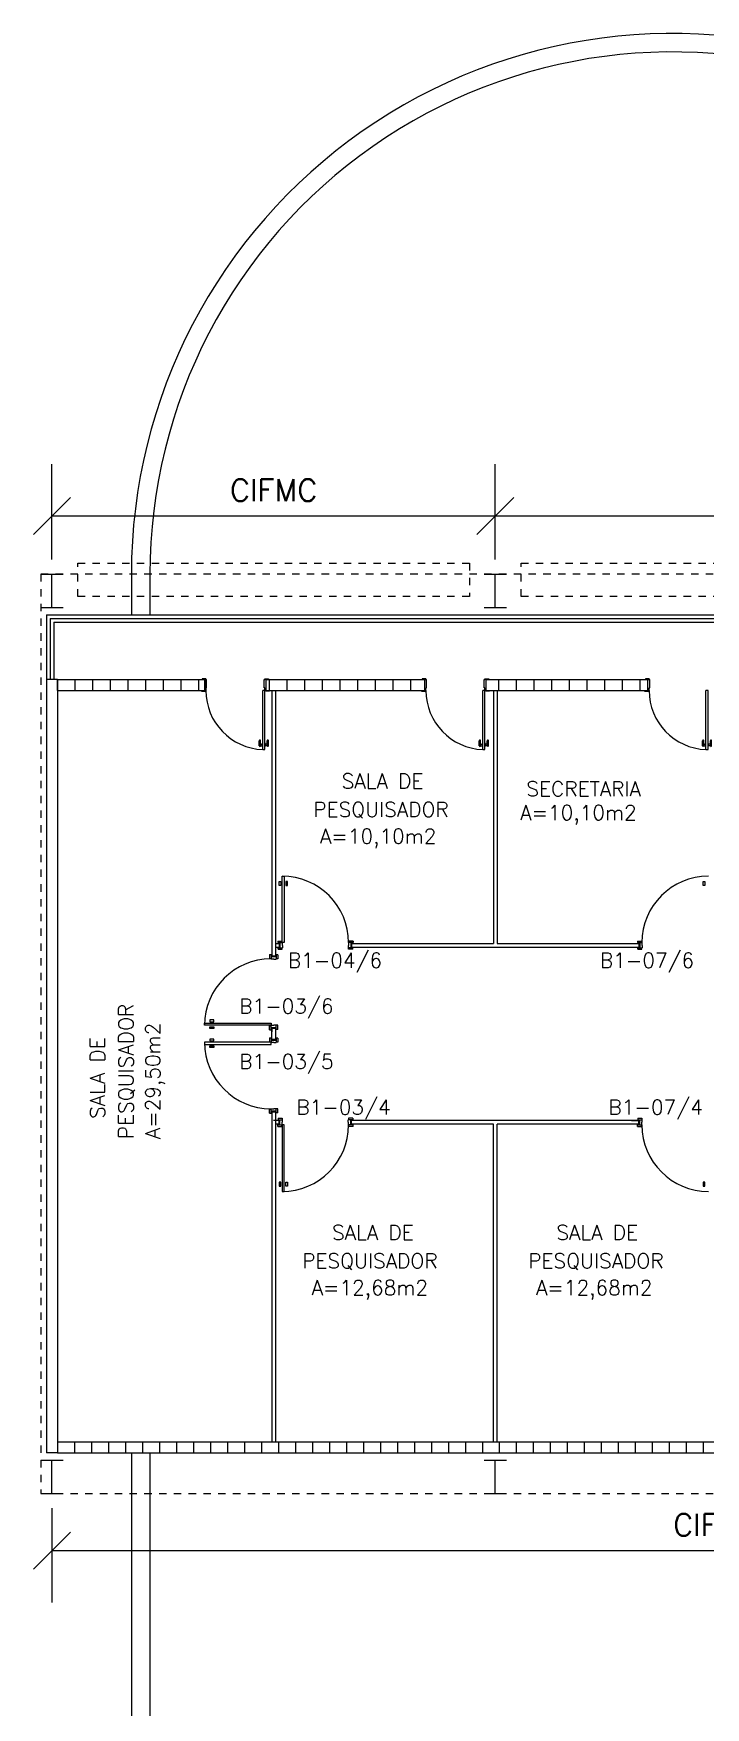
# Model space of a CAD drawing. Extents: x -34.7 to 45.3, y 55.4 to 100.8.
# Drawn here: x -33.16 to -24.07, y 78.12 to 100.8 of the extents above; entities that cross this region are included whole.
import ezdxf

# ---------------------------------------------------------------- set-up
doc = ezdxf.new("R2010")
doc.units = 0
doc.header["$LTSCALE"] = 0.01
doc.header["$MEASUREMENT"] = 0
doc.header["$PDMODE"] = 34
doc.linetypes.add('DASHED', pattern=[0.75, 0.5, -0.25])
doc.linetypes.add('HIDDEN', pattern=[0.375, 0.25, -0.125])
doc.layers.get('0').update_dxf_attribs({"linetype": 'CONTINUOUS'})
doc.layers.get('Defpoints').update_dxf_attribs({"linetype": 'CONTINUOUS'})
for name, color, linetype in [('1', 1, 'CONTINUOUS'), ('2', 2, 'CONTINUOUS'), ('3', 2, 'CONTINUOUS'), ('6', 2, 'CONTINUOUS'), ('ALV', 2, 'CONTINUOUS'), ('AREA', 2, 'CONTINUOUS'), ('ENDEREÇO_NOVO', 2, 'CONTINUOUS'), ('MACANETA', 2, 'CONTINUOUS'), ('MARCO', 2, 'CONTINUOUS'), ('PORTA', 2, 'CONTINUOUS'), ('PROJ', 1, 'HIDDEN'), ('TEXTO', 2, 'CONTINUOUS'), ('TEXTO-CENTRO-CUSTO', 2, 'CONTINUOUS')]:
    doc.layers.add(name, color=color, linetype=linetype)
doc.styles.add('UNB-100', font='simplex.shx', dxfattribs={"height": 0.2})
doc.styles.add('UNB1-100', font='simplex.shx', dxfattribs={"height": 0.3})
doc.dimstyles.new('1-600', dxfattribs={"dimtxt": 0.3, "dimasz": 0.5, "dimexe": 0.7, "dimexo": 0.2, "dimgap": 0.2, "dimtad": 1, "dimdec": 0, "dimzin": 4, "dimdsep": 46, "dimlunit": 6, "dimtxsty": 'UNB1-100', "dimblk": 'OBLIQUE', "dimcen": 0, "dimclrd": 2, "dimclre": 2, "dimclrt": 2, "dimadec": 0, "dimazin": 0, "dimtfac": 1, "dimtdec": 0, "dimtmove": 2, "dimatfit": 3, "dimldrblk": 'NONE', "dimfxl": 0, "dimtolj": 1, "dimtzin": 0, "dimarcsym": 0})

# ---------------------------------------------------------------- blocks, each defined once
blk = doc.blocks.new('PILAR')
at = {"layer": 'ALV'}
for p, q in [((-0.15, 0.225), (0.15, 0.225)), ((0, 0.225), (0, -0.225)), ((-0.15, -0.225), (0.15, -0.225))]:
    blk.add_line(p, q, dxfattribs=at)
blk = doc.blocks.new('MACANETA')
at = {"layer": 'MACANETA'}
for p, q in [((-0.077, 0.052), (-0.077, 0.12)), ((-0.059, 0.052), (-0.059, 0.12)), ((-0.059, 0.075), (-0.036, 0.075)), ((-0.059, 0.052), (-0.036, 0.052)), ((-0.036, 0.044), (-0.036, 0.084)), ((-0.036, 0.084), (-0.03, 0.084)), ((-0.036, 0.044), (-0.03, 0.044)), ((0.006, 0.084), (0, 0.084)), ((0.006, 0.044), (0, 0.044)), ((0.006, 0.044), (0.006, 0.084)), ((0.029, 0.075), (0.006, 0.075)), ((0.029, 0.052), (0.006, 0.052)), ((0.029, 0.052), (0.029, 0.12)), ((0.047, 0.052), (0.047, 0.12))]:
    blk.add_line(p, q, dxfattribs=at)
for centre, start, end in [((-0.068, 0.12), 90, 180), ((-0.068, 0.052), 180, 270), ((-0.068, 0.12), 0, 90), ((-0.068, 0.052), 270, 0), ((0.038, 0.12), 90, 180), ((0.038, 0.052), 180, 270), ((0.038, 0.12), 0, 90), ((0.038, 0.052), 270, 0)]:
    blk.add_arc(centre, 0.00874, start, end, dxfattribs=at)
blk = doc.blocks.new('DOOR-80')
at = {"layer": 'PORTA'}
for p, q in [((-0.045, -0.8), (-0.045, 0)), ((-0.015, 0), (-0.045, 0)), ((-0.015, -0.8), (-0.015, 0)), ((-0.045, -0.8), (-0.015, -0.8))]:
    blk.add_line(p, q, dxfattribs=at)
at = {"layer": 'PORTA', "color": 1}
blk.add_arc((-0.015, 0), 0.8, 180, 267.8509, dxfattribs=at)
at = {"layer": 'PORTA'}
blk.add_blockref('MACANETA', (-0.015, -0.8), dxfattribs=at)
blk = doc.blocks.new('_Oblique')
at = {"color": 0, "linetype": 'ByBlock', "lineweight": -2}
blk.add_line((-0.5, -0.5), (0.5, 0.5), dxfattribs=at)
blk = doc.blocks.new('*D13')
at = {"layer": 'Defpoints', "color": 0}
for p in [(-26.915, 94.262), (-32.915, 93.473), (-26.915, 93.473)]:
    blk.add_point(p, dxfattribs=at)
at = {"layer": 'TEXTO-CENTRO-CUSTO', "color": 2, "lineweight": -2}
for p, q in [((-32.915, 93.673), (-32.915, 94.962)), ((-26.915, 93.673), (-26.915, 94.962)), ((-32.915, 94.262), (-26.915, 94.262))]:
    blk.add_line(p, q, dxfattribs=at)
at = {"layer": 'TEXTO-CENTRO-CUSTO', "color": 2, "lineweight": -2, "xscale": 0.5, "yscale": 0.5, "zscale": 0.5, "rotation": 180}
blk.add_blockref('_Oblique', (-32.915, 94.262), dxfattribs=at)
at = {"layer": 'TEXTO-CENTRO-CUSTO', "color": 2, "lineweight": -2, "xscale": 0.5, "yscale": 0.5, "zscale": 0.5}
blk.add_blockref('_Oblique', (-26.915, 94.262), dxfattribs=at)
at = {"layer": 'TEXTO-CENTRO-CUSTO', "color": 2, "insert": (-29.915, 94.612), "char_height": 0.3, "attachment_point": 5, "style": 'UNB1-100'}
blk.add_mtext('\\A1;CIFMC', dxfattribs=at)
blk = doc.blocks.new('_NONE')
at = {"color": 0, "linetype": 'ByBlock'}
blk.add_circle((0, 0), 0.25, dxfattribs=at)
blk = doc.blocks.new('*D16')
at = {"layer": 'AREA', "color": 2, "lineweight": -2}
for p, q in [((-26.915, 93.673), (-26.915, 94.962)), ((-14.915, 93.673), (-14.915, 94.962)), ((-26.915, 94.262), (-14.915, 94.262))]:
    blk.add_line(p, q, dxfattribs=at)
at = {"layer": 'Defpoints', "color": 0}
for p in [(-14.915, 94.262), (-26.915, 93.473), (-14.915, 93.473)]:
    blk.add_point(p, dxfattribs=at)
at = {"layer": 'AREA', "color": 2, "lineweight": -2, "xscale": 0.5, "yscale": 0.5, "zscale": 0.5, "rotation": 180}
blk.add_blockref('_Oblique', (-26.915, 94.262), dxfattribs=at)
at = {"layer": 'AREA', "color": 2, "lineweight": -2, "xscale": 0.5, "yscale": 0.5, "zscale": 0.5}
blk.add_blockref('_Oblique', (-14.915, 94.262), dxfattribs=at)
at = {"layer": 'AREA', "color": 2, "insert": (-20.915, 94.612), "char_height": 0.3, "attachment_point": 5, "style": 'UNB1-100'}
blk.add_mtext('\\A1;CIORD', dxfattribs=at)
blk = doc.blocks.new('*D22')
at = {"layer": 'AREA', "color": 2, "lineweight": -2}
for p, q in [((-32.915, 80.823), (-32.915, 79.546)), ((-14.915, 80.823), (-14.915, 79.546)), ((-14.915, 80.246), (-32.915, 80.246))]:
    blk.add_line(p, q, dxfattribs=at)
at = {"layer": 'Defpoints', "color": 0}
for p in [(-32.915, 81.023), (-14.915, 81.023), (-32.915, 80.246)]:
    blk.add_point(p, dxfattribs=at)
at = {"layer": 'AREA', "color": 2, "lineweight": -2, "xscale": 0.5, "yscale": 0.5, "zscale": 0.5, "rotation": 180}
blk.add_blockref('_Oblique', (-32.915, 80.246), dxfattribs=at)
at = {"layer": 'AREA', "color": 2, "lineweight": -2, "xscale": 0.5, "yscale": 0.5, "zscale": 0.5}
blk.add_blockref('_Oblique', (-14.915, 80.246), dxfattribs=at)
at = {"layer": 'AREA', "color": 2, "insert": (-23.915, 80.596), "char_height": 0.3, "attachment_point": 5, "style": 'UNB1-100'}
blk.add_mtext('\\A1;CIFMC', dxfattribs=at)

msp = doc.modelspace()

# ---------------------------------------------------------------- linework, layer by layer
at = {"layer": '1'}
for p, q in [((-31.84, 93.473), (-31.84, 92.923)), ((-31.59, 93.473), (-31.59, 92.923)), ((-31.84, 81.573), (-31.84, 68.923)), ((-31.59, 81.573), (-31.59, 68.923))]:
    msp.add_line(p, q, dxfattribs=at)
for radius in [7.325, 7.075]:
    msp.add_arc((-24.515, 93.473), radius, 70, 180, dxfattribs=at)
at = {"layer": '2'}
for p, q in [((-32.99, 92.923), (-20.89, 92.923)), ((-32.99, 92.923), (-32.99, 92.048)), ((-32.94, 92.873), (-32.94, 92.048)), ((-32.94, 92.873), (-20.94, 92.873)), ((-32.89, 92.823), (-32.89, 92.048)), ((-32.89, 92.823), (-20.89, 92.823))]:
    msp.add_line(p, q, dxfattribs=at)
at = {"layer": '3'}
for p, q in [((-32.84, 92.048), (-30.847, 92.048)), ((-32.84, 91.898), (-32.84, 92.048)), ((-32.84, 91.898), (-30.847, 91.898)), ((-32.601, 91.898), (-32.601, 92.048)), ((-32.362, 91.898), (-32.362, 92.048)), ((-32.123, 91.898), (-32.123, 92.048)), ((-31.884, 91.898), (-31.884, 92.048)), ((-31.645, 91.898), (-31.645, 92.048)), ((-31.406, 91.898), (-31.406, 92.048)), ((-31.167, 91.898), (-31.167, 92.048)), ((-30.928, 91.898), (-30.928, 92.048)), ((-30.847, 91.898), (-30.847, 92.048)), ((-30.826, 91.898), (-30.826, 92.048)), ((-30.017, 91.898), (-30.017, 92.048)), ((-30.017, 92.048), (-27.869, 92.048)), ((-30.017, 91.898), (-27.869, 91.898)), ((-29.972, 91.898), (-29.972, 92.048)), ((-29.94, 91.898), (-29.94, 88.303)), ((-29.89, 91.898), (-29.89, 88.303)), ((-29.733, 91.898), (-29.733, 92.048)), ((-29.494, 91.898), (-29.494, 92.048)), ((-29.255, 91.898), (-29.255, 92.048)), ((-29.016, 91.898), (-29.016, 92.048)), ((-28.777, 91.898), (-28.777, 92.048)), ((-28.538, 91.898), (-28.538, 92.048)), ((-28.299, 91.898), (-28.299, 92.048)), ((-28.06, 91.898), (-28.06, 92.048)), ((-27.869, 91.898), (-27.869, 92.048)), ((-27.039, 91.898), (-27.039, 92.048)), ((-27.039, 92.048), (-26.939, 92.048)), ((-27.039, 92.048), (-24.848, 92.048)), ((-27.039, 91.898), (-26.939, 91.898)), ((-27.039, 91.898), (-24.848, 91.898)), ((-26.94, 91.898), (-26.94, 88.473)), ((-26.89, 91.898), (-26.89, 88.473)), ((-26.865, 91.898), (-26.865, 92.048)), ((-26.626, 91.898), (-26.626, 92.048)), ((-26.387, 91.898), (-26.387, 92.048)), ((-26.148, 91.898), (-26.148, 92.048)), ((-25.909, 91.898), (-25.909, 92.048)), ((-25.67, 91.898), (-25.67, 92.048)), ((-25.431, 91.898), (-25.431, 92.048)), ((-25.192, 91.898), (-25.192, 92.048)), ((-24.953, 91.898), (-24.953, 92.048)), ((-24.848, 91.898), (-24.848, 92.048)), ((-29.8, 88.483), (-29.8, 89.383)), ((-29.8, 89.383), (-29.77, 89.383)), ((-29.77, 89.383), (-29.77, 88.483)), ((-29.842, 89.258), (-29.842, 89.313)), ((-29.842, 89.313), (-29.819, 89.313)), ((-29.819, 89.258), (-29.842, 89.258)), ((-29.819, 89.313), (-29.819, 89.258)), ((-29.751, 89.313), (-29.751, 89.258)), ((-29.728, 89.313), (-29.751, 89.313)), ((-29.751, 89.258), (-29.728, 89.258)), ((-29.728, 89.258), (-29.728, 89.313)), ((-24.102, 89.313), (-24.079, 89.313)), ((-24.102, 89.258), (-24.102, 89.313)), ((-24.079, 89.258), (-24.102, 89.258)), ((-24.079, 89.313), (-24.079, 89.258)), ((-29.89, 88.473), (-29.84, 88.473)), ((-29.86, 88.503), (-29.805, 88.503)), ((-29.86, 88.503), (-29.86, 88.483)), ((-29.86, 88.483), (-29.8, 88.483)), ((-29.84, 88.473), (-29.84, 88.423)), ((-29.83, 88.483), (-29.83, 88.413)), ((-29.805, 88.503), (-29.805, 88.483)), ((-29.77, 88.483), (-29.8, 88.483)), ((-29.8, 88.483), (-29.8, 88.443)), ((-29.8, 88.443), (-29.795, 88.443)), ((-29.795, 88.443), (-29.795, 88.413)), ((-28.9, 88.443), (-28.905, 88.443)), ((-28.905, 88.443), (-28.905, 88.413)), ((-28.9, 88.483), (-28.9, 88.443)), ((-28.84, 88.483), (-28.9, 88.483)), ((-28.895, 88.503), (-28.895, 88.483)), ((-28.84, 88.503), (-28.895, 88.503)), ((-28.87, 88.483), (-28.87, 88.413)), ((-28.86, 88.473), (-26.94, 88.473)), ((-28.86, 88.473), (-28.86, 88.423)), ((-28.84, 88.503), (-28.84, 88.483)), ((-26.89, 88.473), (-24.97, 88.473)), ((-24.99, 88.503), (-24.935, 88.503)), ((-24.99, 88.503), (-24.99, 88.483)), ((-24.99, 88.483), (-24.93, 88.483)), ((-24.97, 88.473), (-24.97, 88.423)), ((-24.96, 88.483), (-24.96, 88.413)), ((-24.935, 88.503), (-24.935, 88.483)), ((-24.93, 88.483), (-24.93, 88.443)), ((-24.93, 88.443), (-24.925, 88.443)), ((-24.925, 88.443), (-24.925, 88.413)), ((-29.97, 88.323), (-29.97, 88.268)), ((-29.97, 88.323), (-29.95, 88.323)), ((-29.97, 88.268), (-29.95, 88.268)), ((-29.95, 88.323), (-29.95, 88.263)), ((-29.95, 88.293), (-29.88, 88.293)), ((-29.95, 88.263), (-29.91, 88.263)), ((-29.94, 88.303), (-29.89, 88.303)), ((-29.91, 88.263), (-29.91, 88.258)), ((-29.91, 88.258), (-29.88, 88.258)), ((-29.89, 88.423), (-29.84, 88.423)), ((-29.89, 88.423), (-29.84, 88.423)), ((-29.88, 88.318), (-29.88, 88.258)), ((-29.86, 88.318), (-29.88, 88.318)), ((-29.88, 88.318), (-29.88, 88.258)), ((-29.86, 88.263), (-29.88, 88.263)), ((-29.86, 88.318), (-29.86, 88.263)), ((-29.855, 88.413), (-29.795, 88.413)), ((-29.855, 88.393), (-29.855, 88.413)), ((-29.855, 88.393), (-29.8, 88.393)), ((-29.8, 88.393), (-29.8, 88.413)), ((-28.845, 88.413), (-28.905, 88.413)), ((-28.845, 88.413), (-28.905, 88.413)), ((-28.9, 88.393), (-28.9, 88.413)), ((-28.845, 88.393), (-28.9, 88.393)), ((-28.86, 88.423), (-24.97, 88.423)), ((-28.845, 88.393), (-28.845, 88.413)), ((-24.985, 88.413), (-24.925, 88.413)), ((-24.985, 88.393), (-24.985, 88.413)), ((-24.985, 88.413), (-24.925, 88.413)), ((-24.985, 88.393), (-24.93, 88.393)), ((-24.93, 88.393), (-24.93, 88.413)), ((-30.85, 87.393), (-29.95, 87.393)), ((-30.85, 87.363), (-30.85, 87.393)), ((-29.95, 87.363), (-30.85, 87.363)), ((-30.78, 87.435), (-30.78, 87.412)), ((-30.725, 87.435), (-30.78, 87.435)), ((-30.78, 87.412), (-30.725, 87.412)), ((-30.78, 87.321), (-30.78, 87.344)), ((-30.78, 87.344), (-30.725, 87.344)), ((-30.725, 87.321), (-30.78, 87.321)), ((-30.725, 87.412), (-30.725, 87.435)), ((-30.725, 87.344), (-30.725, 87.321)), ((-29.97, 87.358), (-29.95, 87.358)), ((-29.97, 87.303), (-29.97, 87.358)), ((-29.97, 87.303), (-29.95, 87.303)), ((-29.95, 87.393), (-29.95, 87.363)), ((-29.95, 87.363), (-29.91, 87.363)), ((-29.95, 87.303), (-29.95, 87.363)), ((-29.95, 87.333), (-29.88, 87.333)), ((-29.94, 87.173), (-29.94, 87.323)), ((-29.94, 87.323), (-29.89, 87.323)), ((-29.94, 87.323), (-29.94, 87.273)), ((-29.94, 87.323), (-29.94, 87.273)), ((-29.91, 87.368), (-29.88, 87.368)), ((-29.91, 87.363), (-29.91, 87.368)), ((-29.89, 87.323), (-29.89, 87.173)), ((-29.88, 87.308), (-29.88, 87.368)), ((-29.86, 87.363), (-29.88, 87.363)), ((-29.86, 87.308), (-29.88, 87.308)), ((-29.86, 87.308), (-29.86, 87.363)), ((-30.85, 87.133), (-30.85, 87.103)), ((-29.95, 87.133), (-30.85, 87.133)), ((-30.85, 87.103), (-29.95, 87.103)), ((-30.725, 87.175), (-30.78, 87.175)), ((-30.78, 87.175), (-30.78, 87.152)), ((-30.78, 87.152), (-30.725, 87.152)), ((-30.78, 87.084), (-30.725, 87.084)), ((-30.78, 87.061), (-30.78, 87.084)), ((-30.725, 87.152), (-30.725, 87.175)), ((-30.725, 87.084), (-30.725, 87.061)), ((-29.97, 87.193), (-29.97, 87.138)), ((-29.97, 87.193), (-29.95, 87.193)), ((-29.97, 87.138), (-29.95, 87.138)), ((-29.95, 87.193), (-29.95, 87.133)), ((-29.95, 87.163), (-29.88, 87.163)), ((-29.95, 87.103), (-29.95, 87.133)), ((-29.95, 87.133), (-29.91, 87.133)), ((-29.94, 87.173), (-29.89, 87.173)), ((-29.91, 87.133), (-29.91, 87.128)), ((-29.91, 87.128), (-29.88, 87.128)), ((-29.88, 87.188), (-29.88, 87.128)), ((-29.86, 87.188), (-29.88, 87.188)), ((-29.86, 87.133), (-29.88, 87.133)), ((-29.86, 87.188), (-29.86, 87.133)), ((-30.725, 87.061), (-30.78, 87.061)), ((-29.97, 86.228), (-29.95, 86.228)), ((-29.97, 86.173), (-29.97, 86.228)), ((-29.97, 86.173), (-29.95, 86.173)), ((-29.95, 86.233), (-29.91, 86.233)), ((-29.95, 86.173), (-29.95, 86.233)), ((-29.95, 86.203), (-29.88, 86.203)), ((-29.94, 86.193), (-29.89, 86.193)), ((-29.94, 86.193), (-29.94, 81.723)), ((-29.91, 86.233), (-29.91, 86.238)), ((-29.91, 86.238), (-29.88, 86.238)), ((-29.89, 86.193), (-29.89, 81.723)), ((-29.88, 86.178), (-29.88, 86.238)), ((-29.88, 86.178), (-29.88, 86.238)), ((-29.86, 86.233), (-29.88, 86.233)), ((-29.86, 86.178), (-29.88, 86.178)), ((-29.86, 86.178), (-29.86, 86.233)), ((-29.84, 86.073), (-29.915, 86.073)), ((-29.84, 86.023), (-29.89, 86.023)), ((-29.86, 85.993), (-29.86, 86.013)), ((-29.86, 86.013), (-29.8, 86.013)), ((-29.86, 85.993), (-29.805, 85.993)), ((-29.855, 86.103), (-29.855, 86.083)), ((-29.855, 86.103), (-29.8, 86.103)), ((-29.855, 86.083), (-29.795, 86.083)), ((-29.84, 86.023), (-29.84, 86.073)), ((-29.83, 86.013), (-29.83, 86.083)), ((-29.805, 85.993), (-29.805, 86.013)), ((-29.8, 86.103), (-29.8, 86.083)), ((-29.8, 86.013), (-29.8, 86.053)), ((-29.8, 86.053), (-29.795, 86.053)), ((-29.8, 86.013), (-29.8, 85.113)), ((-29.77, 86.013), (-29.8, 86.013)), ((-29.795, 86.053), (-29.795, 86.083)), ((-29.77, 85.113), (-29.77, 86.013)), ((-28.845, 86.083), (-28.905, 86.083)), ((-28.905, 86.053), (-28.905, 86.083)), ((-28.845, 86.083), (-28.905, 86.083)), ((-28.9, 86.053), (-28.905, 86.053)), ((-28.845, 86.103), (-28.9, 86.103)), ((-28.9, 86.103), (-28.9, 86.083)), ((-28.9, 86.013), (-28.9, 86.053)), ((-28.84, 86.013), (-28.9, 86.013)), ((-28.895, 85.993), (-28.895, 86.013)), ((-28.84, 85.993), (-28.895, 85.993)), ((-28.87, 86.013), (-28.87, 86.083)), ((-28.76, 86.073), (-28.86, 86.073)), ((-28.86, 86.023), (-28.86, 86.073)), ((-24.97, 86.073), (-28.86, 86.073)), ((-26.94, 86.023), (-28.86, 86.023)), ((-28.845, 86.103), (-28.845, 86.083)), ((-28.84, 85.993), (-28.84, 86.013)), ((-26.94, 81.723), (-26.94, 86.023)), ((-26.94, 81.723), (-26.94, 86.023)), ((-26.89, 81.723), (-26.89, 86.023)), ((-26.89, 81.723), (-26.89, 86.023)), ((-24.97, 86.023), (-26.89, 86.023)), ((-25.07, 86.073), (-24.97, 86.073)), ((-24.99, 85.993), (-24.99, 86.013)), ((-24.99, 86.013), (-24.93, 86.013)), ((-24.99, 85.993), (-24.935, 85.993)), ((-24.985, 86.103), (-24.985, 86.083)), ((-24.985, 86.103), (-24.93, 86.103)), ((-24.985, 86.083), (-24.925, 86.083)), ((-24.985, 86.083), (-24.925, 86.083)), ((-24.97, 86.023), (-24.97, 86.073)), ((-24.96, 86.013), (-24.96, 86.083)), ((-24.935, 85.993), (-24.935, 86.013)), ((-24.93, 86.103), (-24.93, 86.083)), ((-24.93, 86.053), (-24.925, 86.053)), ((-24.93, 86.013), (-24.93, 86.053)), ((-24.925, 86.053), (-24.925, 86.083)), ((-29.842, 85.238), (-29.842, 85.183)), ((-29.819, 85.238), (-29.842, 85.238)), ((-29.842, 85.183), (-29.819, 85.183)), ((-29.819, 85.183), (-29.819, 85.238)), ((-29.8, 85.113), (-29.77, 85.113)), ((-29.751, 85.238), (-29.728, 85.238)), ((-29.751, 85.183), (-29.751, 85.238)), ((-29.728, 85.183), (-29.751, 85.183)), ((-29.728, 85.238), (-29.728, 85.183)), ((-24.079, 85.238), (-24.102, 85.238)), ((-24.102, 85.238), (-24.102, 85.183)), ((-24.102, 85.183), (-24.079, 85.183)), ((-24.079, 85.183), (-24.079, 85.238)), ((-32.84, 81.723), (4.85, 81.723)), ((-32.61, 81.723), (-32.61, 81.573)), ((-32.38, 81.723), (-32.38, 81.573)), ((-32.15, 81.723), (-32.15, 81.573)), ((-31.92, 81.723), (-31.92, 81.573)), ((-31.69, 81.723), (-31.69, 81.573)), ((-31.46, 81.723), (-31.46, 81.573)), ((-31.23, 81.723), (-31.23, 81.573)), ((-31, 81.723), (-31, 81.573)), ((-30.77, 81.723), (-30.77, 81.573)), ((-30.54, 81.723), (-30.54, 81.573)), ((-30.31, 81.723), (-30.31, 81.573)), ((-30.08, 81.723), (-30.08, 81.573)), ((-29.85, 81.723), (-29.85, 81.573)), ((-29.62, 81.723), (-29.62, 81.573)), ((-29.39, 81.723), (-29.39, 81.573)), ((-29.16, 81.723), (-29.16, 81.573)), ((-28.93, 81.723), (-28.93, 81.573)), ((-28.7, 81.723), (-28.7, 81.573)), ((-28.47, 81.723), (-28.47, 81.573)), ((-28.24, 81.723), (-28.24, 81.573)), ((-28.01, 81.723), (-28.01, 81.573)), ((-27.78, 81.723), (-27.78, 81.573)), ((-27.55, 81.723), (-27.55, 81.573)), ((-27.32, 81.723), (-27.32, 81.573)), ((-27.09, 81.723), (-27.09, 81.573)), ((-26.86, 81.723), (-26.86, 81.573)), ((-26.63, 81.723), (-26.63, 81.573)), ((-26.4, 81.723), (-26.4, 81.573)), ((-26.17, 81.723), (-26.17, 81.573)), ((-25.94, 81.723), (-25.94, 81.573)), ((-25.71, 81.723), (-25.71, 81.573)), ((-25.48, 81.723), (-25.48, 81.573)), ((-25.25, 81.723), (-25.25, 81.573)), ((-25.02, 81.723), (-25.02, 81.573)), ((-24.79, 81.723), (-24.79, 81.573)), ((-24.56, 81.723), (-24.56, 81.573)), ((-24.33, 81.723), (-24.33, 81.573)), ((-24.1, 81.723), (-24.1, 81.573)), ((-32.84, 81.573), (4.85, 81.573))]:
    msp.add_line(p, q, dxfattribs=at)
at = {"layer": '6'}
for p, q in [((-32.84, 92.048), (-32.99, 92.048)), ((-32.99, 92.048), (-32.99, 81.573)), ((-32.84, 92.048), (-32.84, 81.573)), ((-32.84, 81.573), (-32.99, 81.573))]:
    msp.add_line(p, q, dxfattribs=at)
at = {"layer": 'MARCO'}
for p, q in [((-30.892, 91.898), (-30.892, 91.888)), ((-30.892, 91.888), (-30.842, 91.888)), ((-30.882, 92.058), (-30.882, 92.048)), ((-30.832, 92.058), (-30.882, 92.058)), ((-30.847, 92.048), (-30.832, 92.048)), ((-30.847, 91.898), (-30.842, 91.898)), ((-30.842, 91.898), (-30.832, 91.898)), ((-30.842, 91.888), (-30.842, 91.898)), ((-30.832, 92.048), (-30.832, 92.058)), ((-30.822, 92.048), (-30.832, 92.048)), ((-30.832, 91.933), (-30.822, 91.933)), ((-30.832, 91.898), (-30.832, 91.933)), ((-30.822, 91.933), (-30.822, 92.048)), ((-30.042, 92.048), (-30.032, 92.048)), ((-30.042, 91.933), (-30.042, 92.048)), ((-30.032, 91.933), (-30.042, 91.933)), ((-30.032, 92.058), (-29.982, 92.058)), ((-30.032, 92.048), (-30.032, 92.058)), ((-30.017, 92.048), (-30.032, 92.048)), ((-30.032, 91.898), (-30.032, 91.933)), ((-30.022, 91.898), (-30.032, 91.898)), ((-30.017, 91.898), (-30.022, 91.898)), ((-30.022, 91.888), (-30.022, 91.898)), ((-29.972, 91.888), (-30.022, 91.888)), ((-29.982, 92.058), (-29.982, 92.048)), ((-29.972, 91.898), (-29.972, 91.888)), ((-27.914, 91.898), (-27.914, 91.888)), ((-27.914, 91.888), (-27.864, 91.888)), ((-27.854, 92.058), (-27.904, 92.058)), ((-27.904, 92.058), (-27.904, 92.048)), ((-27.869, 92.048), (-27.854, 92.048)), ((-27.869, 91.898), (-27.864, 91.898)), ((-27.864, 91.888), (-27.864, 91.898)), ((-27.864, 91.898), (-27.854, 91.898)), ((-27.854, 92.048), (-27.854, 92.058)), ((-27.844, 92.048), (-27.854, 92.048)), ((-27.854, 91.898), (-27.854, 91.933)), ((-27.854, 91.933), (-27.844, 91.933)), ((-27.844, 91.933), (-27.844, 92.048)), ((-27.064, 91.933), (-27.064, 92.048)), ((-27.064, 92.048), (-27.054, 92.048)), ((-27.054, 91.933), (-27.064, 91.933)), ((-27.054, 92.048), (-27.054, 92.058)), ((-27.054, 92.058), (-27.004, 92.058)), ((-27.039, 92.048), (-27.054, 92.048)), ((-27.054, 91.898), (-27.054, 91.933)), ((-27.044, 91.898), (-27.054, 91.898)), ((-27.044, 91.888), (-27.044, 91.898)), ((-27.039, 91.898), (-27.044, 91.898)), ((-26.994, 91.888), (-27.044, 91.888)), ((-27.004, 92.058), (-27.004, 92.048)), ((-26.994, 91.898), (-26.994, 91.888)), ((-24.893, 91.898), (-24.893, 91.888)), ((-24.893, 91.888), (-24.843, 91.888)), ((-24.883, 92.058), (-24.883, 92.048)), ((-24.833, 92.058), (-24.883, 92.058)), ((-24.848, 92.048), (-24.833, 92.048)), ((-24.848, 91.898), (-24.843, 91.898)), ((-24.843, 91.898), (-24.833, 91.898)), ((-24.843, 91.888), (-24.843, 91.898)), ((-24.833, 92.048), (-24.833, 92.058)), ((-24.823, 92.048), (-24.833, 92.048)), ((-24.833, 91.933), (-24.823, 91.933)), ((-24.833, 91.898), (-24.833, 91.933)), ((-24.823, 91.933), (-24.823, 92.048))]:
    msp.add_line(p, q, dxfattribs=at)
at = {"layer": 'PORTA', "color": 1}
for centre, start, end in [((-29.8, 88.483), 0, 90), ((-24.03, 88.483), 90, 180), ((-29.95, 87.363), 90, 180), ((-29.95, 87.133), 180, 270), ((-29.8, 86.013), 270, 360), ((-24.03, 86.013), 180, 270)]:
    msp.add_arc(centre, 0.9, start, end, dxfattribs=at)
at = {"layer": 'PROJ', "linetype": 'DASHED'}
msp.add_lwpolyline([(-33.065, 57.023), (45.235, 57.023), (45.234, 69.494), (15.235, 69.473), (15.235, 81.023), (45.235, 81.023), (45.235, 93.473), (-33.065, 93.473), (-33.065, 81.023), (8.935, 81.023), (8.935, 69.473), (-33.065, 69.473)], close=True, dxfattribs=at)
at = {"layer": 'PROJ'}
for points in [[(-27.265, 93.623), (-27.265, 93.173), (-32.565, 93.173), (-32.565, 93.623)], [(-21.265, 93.623), (-21.265, 93.173), (-26.565, 93.173), (-26.565, 93.623)]]:
    msp.add_lwpolyline(points, close=True, dxfattribs=at)

# ---------------------------------------------------------------- block references
at = {"layer": '6', "xscale": -1, "rotation": 180}
for p in [(-32.915, 93.248), (-26.915, 93.248), (-32.915, 81.248), (-26.915, 81.248)]:
    msp.add_blockref('PILAR', p, dxfattribs=at)
at = {"layer": 'PORTA', "rotation": 5.144755732544582e-09}
for p in [(-30.017, 91.898), (-27.039, 91.898), (-24.018, 91.898)]:
    msp.add_blockref('DOOR-80', p, dxfattribs=at)

# ---------------------------------------------------------------- texts
at = {"layer": 'AREA', "style": 'UNB-100'}
for s, p in [('A=10,10m2', (-26.579, 90.144)), ('A=10,10m2', (-29.288, 89.824)), ('A=12,68m2', (-29.401, 83.709)), ('A=12,68m2', (-26.364, 83.709))]:
    msp.add_text(s, height=0.2, dxfattribs=at).set_placement(p)
msp.add_text('A=29,50m2', height=0.2, rotation=90, dxfattribs=at).set_placement((-31.45, 85.822))
at = {"layer": 'ENDEREÇO_NOVO', "style": 'UNB-100'}
for s, p in [('B1-04/6', (-29.723, 88.143)), ('B1-07/6', (-25.5, 88.143)), ('B1-03/6', (-30.381, 87.523)), ('B1-03/5', (-30.381, 86.774))]:
    msp.add_text(s, height=0.2, dxfattribs=at).set_placement(p)
at = {"layer": 'ENDEREÇO_NOVO', "color": 10, "style": 'UNB-100'}
for s, p in [('B1-03/4', (-29.607, 86.155)), ('B1-07/4', (-25.383, 86.155))]:
    msp.add_text(s, height=0.2, dxfattribs=at).set_placement(p)
at = {"layer": 'TEXTO', "style": 'UNB1-100'}
for s, p in [('SALA DE ', (-28.995, 90.572)), ('SECRETARIA', (-26.495, 90.465)), ('PESQUISADOR', (-29.379, 90.186)), ('SALA DE ', (-29.126, 84.457)), ('SALA DE ', (-26.089, 84.457)), ('PESQUISADOR', (-29.529, 84.072)), ('PESQUISADOR', (-26.47, 84.072))]:
    msp.add_text(s, height=0.2, dxfattribs=at).set_placement(p)
for s, p in [('PESQUISADOR', (-31.813, 85.822)), ('SALA DE ', (-32.198, 86.097))]:
    msp.add_text(s, height=0.2, rotation=90, dxfattribs=at).set_placement(p)

# ---------------------------------------------------------------- dimensions: what is measured, and where the dimension line sits
at = {"layer": 'AREA'}
for base, p1, p2, text, picture, middle in [((-14.915, 94.262), (-26.915, 93.473), (-14.915, 93.473), 'CIORD', '*D16', (-20.915, 94.612)), ((-32.915, 80.246), (-14.915, 81.023), (-32.915, 81.023), 'CIFMC', '*D22', (-23.915, 80.596))]:
    dim = msp.add_linear_dim(base=base, p1=p1, p2=p2, text=text, dimstyle='1-600', dxfattribs=at)
    dim.commit()
    dim.dimension.update_dxf_attribs({"geometry": picture, "text_midpoint": middle})
at = {"layer": 'TEXTO-CENTRO-CUSTO'}
dim = msp.add_linear_dim(base=(-26.915, 94.262), p1=(-32.915, 93.473), p2=(-26.915, 93.473), text='CIFMC', dimstyle='1-600', dxfattribs=at)
dim.commit()
dim.dimension.update_dxf_attribs({"geometry": '*D13', "text_midpoint": (-29.915, 94.612)})

doc.saveas('drawing.dxf')
